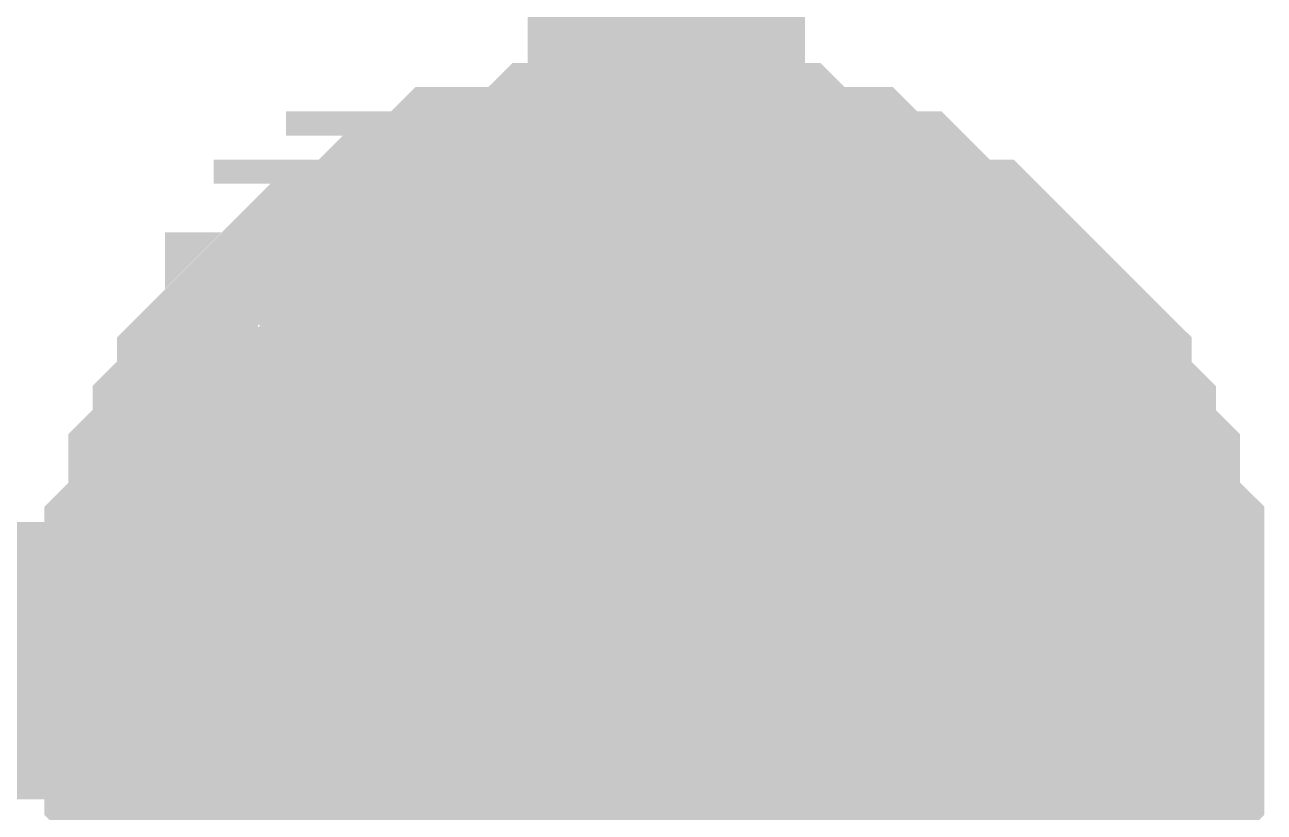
# Model space of a CAD drawing. Header units: inches. Extents: x 0 to 841, y 0 to 594.
# Drawn here: x 676.831 to 678.171, y 357.329 to 358.18 of the extents above; entities that cross this region are included whole.
import ezdxf

# ---------------------------------------------------------------- set-up
doc = ezdxf.new("R2010")
doc.units = ezdxf.units.IN
doc.layers.add('Sheet', color=255, linetype='Continuous')

msp = doc.modelspace()

# ---------------------------------------------------------------- linework, layer by layer
at = {"layer": 'Sheet'}
for points in [[(670.0249, 372.4912, 0.2997, 0.2997, 0), (677.5245, 372.4912, 0.2997, 0.2997, 0), (677.5245, 367.4741, 0.2997, 0.2997, 0), (677.5245, 362.4832, 0.2997, 0.2997, 0), (677.5245, 357.4923, 0.2997, 0.2997, 0), (677.5245, 352.4752, 0.2997, 0.2997, 0), (677.5245, 347.4843, 0.2997, 0.2997, 0), (670.0249, 347.4843, 0.2997, 0.2997, 0)], [(677.0019, 357.4923, 0.2997, 0.2997, 0), (677.0019, 357.5184, 0.2997, 0.2997, 0), (677.0019, 357.5445, 0.2997, 0.2997, 0), (677.0019, 357.5706, 0.2997, 0.2997, 0), (677.0019, 357.5968, 0.2997, 0.2997, 0), (677.028, 357.6229, 0.2997, 0.2997, 0), (677.028, 357.649, 0.2997, 0.2997, 0), (677.028, 357.6752, 0.2997, 0.2997, 0), (677.0541, 357.7013, 0.2997, 0.2997, 0), (677.0541, 357.7013, 0.2997, 0.2997, 0), (677.0541, 357.7274, 0.2997, 0.2997, 0), (677.0803, 357.7536, 0.2997, 0.2997, 0), (677.0803, 357.7797, 0.2997, 0.2997, 0), (677.1064, 357.8058, 0.2997, 0.2997, 0), (677.1325, 357.8058, 0.2997, 0.2997, 0), (677.1325, 357.832, 0.2997, 0.2997, 0), (677.1586, 357.8581, 0.2997, 0.2997, 0), (677.1848, 357.8581, 0.2997, 0.2997, 0), (677.1848, 357.8842, 0.2997, 0.2997, 0), (677.2109, 357.8842, 0.2997, 0.2997, 0), (677.237, 357.9103, 0.2997, 0.2997, 0), (677.2632, 357.9103, 0.2997, 0.2997, 0), (677.2632, 357.9365, 0.2997, 0.2997, 0), (677.2893, 357.9365, 0.2997, 0.2997, 0), (677.3154, 357.9626, 0.2997, 0.2997, 0), (677.3416, 357.9626, 0.2997, 0.2997, 0), (677.3677, 357.9626, 0.2997, 0.2997, 0), (677.3938, 357.9626, 0.2997, 0.2997, 0), (677.42, 357.9887, 0.2997, 0.2997, 0), (677.4461, 357.9887, 0.2997, 0.2997, 0), (677.4722, 357.9887, 0.2997, 0.2997, 0), (677.4984, 357.9887, 0.2997, 0.2997, 0), (677.5245, 357.9887, 0.2997, 0.2997, 0)], [(677.0019, 357.4923, 0.2997, 0.2997, 0), (677.0019, 357.5184, 0.2997, 0.2997, 0), (677.0019, 357.5445, 0.2997, 0.2997, 0), (677.0019, 357.5706, 0.2997, 0.2997, 0), (677.0019, 357.5968, 0.2997, 0.2997, 0), (677.028, 357.6229, 0.2997, 0.2997, 0), (677.028, 357.649, 0.2997, 0.2997, 0), (677.028, 357.6752, 0.2997, 0.2997, 0), (677.0541, 357.7013, 0.2997, 0.2997, 0), (677.0541, 357.7013, 0.2997, 0.2997, 0), (677.0541, 357.7274, 0.2997, 0.2997, 0), (677.0803, 357.7536, 0.2997, 0.2997, 0), (677.0803, 357.7797, 0.2997, 0.2997, 0), (677.1064, 357.8058, 0.2997, 0.2997, 0), (677.1325, 357.8058, 0.2997, 0.2997, 0), (677.1325, 357.832, 0.2997, 0.2997, 0), (677.1586, 357.8581, 0.2997, 0.2997, 0), (677.1848, 357.8581, 0.2997, 0.2997, 0), (677.1848, 357.8842, 0.2997, 0.2997, 0), (677.2109, 357.8842, 0.2997, 0.2997, 0), (677.237, 357.9103, 0.2997, 0.2997, 0), (677.2632, 357.9103, 0.2997, 0.2997, 0), (677.2632, 357.9365, 0.2997, 0.2997, 0), (677.2893, 357.9365, 0.2997, 0.2997, 0), (677.3154, 357.9626, 0.2997, 0.2997, 0), (677.3416, 357.9626, 0.2997, 0.2997, 0), (677.3677, 357.9626, 0.2997, 0.2997, 0), (677.3938, 357.9626, 0.2997, 0.2997, 0), (677.42, 357.9887, 0.2997, 0.2997, 0), (677.4461, 357.9887, 0.2997, 0.2997, 0), (677.4722, 357.9887, 0.2997, 0.2997, 0), (677.4984, 357.9887, 0.2997, 0.2997, 0), (677.5245, 357.9887, 0.2997, 0.2997, 0)], [(677.0019, 357.4923, 0.2997, 0.2997, 0), (677.0019, 357.5184, 0.2997, 0.2997, 0), (677.0019, 357.5445, 0.2997, 0.2997, 0), (677.0019, 357.5706, 0.2997, 0.2997, 0), (677.0019, 357.5968, 0.2997, 0.2997, 0), (677.028, 357.6229, 0.2997, 0.2997, 0), (677.028, 357.649, 0.2997, 0.2997, 0), (677.028, 357.6752, 0.2997, 0.2997, 0), (677.0541, 357.7013, 0.2997, 0.2997, 0), (677.0541, 357.7013, 0.2997, 0.2997, 0), (677.0541, 357.7274, 0.2997, 0.2997, 0), (677.0803, 357.7536, 0.2997, 0.2997, 0), (677.0803, 357.7797, 0.2997, 0.2997, 0), (677.1064, 357.8058, 0.2997, 0.2997, 0), (677.1325, 357.8058, 0.2997, 0.2997, 0), (677.1325, 357.832, 0.2997, 0.2997, 0), (677.1586, 357.8581, 0.2997, 0.2997, 0), (677.1848, 357.8581, 0.2997, 0.2997, 0), (677.1848, 357.8842, 0.2997, 0.2997, 0), (677.2109, 357.8842, 0.2997, 0.2997, 0), (677.237, 357.9103, 0.2997, 0.2997, 0), (677.2632, 357.9103, 0.2997, 0.2997, 0), (677.2632, 357.9365, 0.2997, 0.2997, 0), (677.2893, 357.9365, 0.2997, 0.2997, 0), (677.3154, 357.9626, 0.2997, 0.2997, 0), (677.3416, 357.9626, 0.2997, 0.2997, 0), (677.3677, 357.9626, 0.2997, 0.2997, 0), (677.3938, 357.9626, 0.2997, 0.2997, 0), (677.42, 357.9887, 0.2997, 0.2997, 0), (677.4461, 357.9887, 0.2997, 0.2997, 0), (677.4722, 357.9887, 0.2997, 0.2997, 0), (677.4984, 357.9887, 0.2997, 0.2997, 0), (677.5245, 357.9887, 0.2997, 0.2997, 0)], [(677.0019, 357.4923, 0.2997, 0.2997, 0), (677.0019, 357.5184, 0.2997, 0.2997, 0), (677.0019, 357.5445, 0.2997, 0.2997, 0), (677.0019, 357.5706, 0.2997, 0.2997, 0), (677.0019, 357.5968, 0.2997, 0.2997, 0), (677.028, 357.6229, 0.2997, 0.2997, 0), (677.028, 357.649, 0.2997, 0.2997, 0), (677.028, 357.6752, 0.2997, 0.2997, 0), (677.0541, 357.7013, 0.2997, 0.2997, 0), (677.0541, 357.7013, 0.2997, 0.2997, 0), (677.0541, 357.7274, 0.2997, 0.2997, 0), (677.0803, 357.7536, 0.2997, 0.2997, 0), (677.0803, 357.7797, 0.2997, 0.2997, 0), (677.1064, 357.8058, 0.2997, 0.2997, 0), (677.1325, 357.8058, 0.2997, 0.2997, 0), (677.1325, 357.832, 0.2997, 0.2997, 0), (677.1586, 357.8581, 0.2997, 0.2997, 0), (677.1848, 357.8581, 0.2997, 0.2997, 0), (677.1848, 357.8842, 0.2997, 0.2997, 0), (677.2109, 357.8842, 0.2997, 0.2997, 0), (677.237, 357.9103, 0.2997, 0.2997, 0), (677.2632, 357.9103, 0.2997, 0.2997, 0), (677.2632, 357.9365, 0.2997, 0.2997, 0), (677.2893, 357.9365, 0.2997, 0.2997, 0), (677.3154, 357.9626, 0.2997, 0.2997, 0), (677.3416, 357.9626, 0.2997, 0.2997, 0), (677.3677, 357.9626, 0.2997, 0.2997, 0), (677.3938, 357.9626, 0.2997, 0.2997, 0), (677.42, 357.9887, 0.2997, 0.2997, 0), (677.4461, 357.9887, 0.2997, 0.2997, 0), (677.4722, 357.9887, 0.2997, 0.2997, 0), (677.4984, 357.9887, 0.2997, 0.2997, 0), (677.5245, 357.9887, 0.2997, 0.2997, 0)], [(677.5245, 357.9887, 0.2997, 0.2997, 0), (677.5245, 357.9887, 0.2997, 0.2997, 0)], [(677.5245, 357.9887, 0.2997, 0.2997, 0), (677.5506, 357.9887, 0.2997, 0.2997, 0), (677.5767, 357.9887, 0.2997, 0.2997, 0), (677.6029, 357.9887, 0.2997, 0.2997, 0), (677.629, 357.9887, 0.2997, 0.2997, 0), (677.6551, 357.9626, 0.2997, 0.2997, 0), (677.6551, 357.9626, 0.2997, 0.2997, 0), (677.6813, 357.9626, 0.2997, 0.2997, 0), (677.7074, 357.9626, 0.2997, 0.2997, 0), (677.7335, 357.9365, 0.2997, 0.2997, 0), (677.7597, 357.9365, 0.2997, 0.2997, 0), (677.7858, 357.9103, 0.2997, 0.2997, 0), (677.7858, 357.9103, 0.2997, 0.2997, 0), (677.8119, 357.8842, 0.2997, 0.2997, 0), (677.8381, 357.8842, 0.2997, 0.2997, 0), (677.8642, 357.8581, 0.2997, 0.2997, 0), (677.8642, 357.8581, 0.2997, 0.2997, 0), (677.8903, 357.832, 0.2997, 0.2997, 0), (677.9164, 357.8058, 0.2997, 0.2997, 0), (677.9164, 357.8058, 0.2997, 0.2997, 0), (677.9426, 357.7797, 0.2997, 0.2997, 0), (677.9426, 357.7536, 0.2997, 0.2997, 0), (677.9687, 357.7274, 0.2997, 0.2997, 0), (677.9687, 357.7013, 0.2997, 0.2997, 0), (677.9687, 357.7013, 0.2997, 0.2997, 0), (677.9948, 357.6752, 0.2997, 0.2997, 0), (677.9948, 357.649, 0.2997, 0.2997, 0), (677.9948, 357.6229, 0.2997, 0.2997, 0), (678.021, 357.5968, 0.2997, 0.2997, 0), (678.021, 357.5706, 0.2997, 0.2997, 0), (678.021, 357.5445, 0.2997, 0.2997, 0), (678.021, 357.5184, 0.2997, 0.2997, 0), (678.021, 357.4923, 0.2997, 0.2997, 0)], [(677.5245, 357.9887, 0.2997, 0.2997, 0), (677.5245, 357.9887, 0.2997, 0.2997, 0)], [(677.5245, 357.9887, 0.2997, 0.2997, 0), (677.5506, 357.9887, 0.2997, 0.2997, 0), (677.5767, 357.9887, 0.2997, 0.2997, 0), (677.6029, 357.9887, 0.2997, 0.2997, 0), (677.629, 357.9887, 0.2997, 0.2997, 0), (677.6551, 357.9626, 0.2997, 0.2997, 0), (677.6551, 357.9626, 0.2997, 0.2997, 0), (677.6813, 357.9626, 0.2997, 0.2997, 0), (677.7074, 357.9626, 0.2997, 0.2997, 0), (677.7335, 357.9365, 0.2997, 0.2997, 0), (677.7597, 357.9365, 0.2997, 0.2997, 0), (677.7858, 357.9103, 0.2997, 0.2997, 0), (677.7858, 357.9103, 0.2997, 0.2997, 0), (677.8119, 357.8842, 0.2997, 0.2997, 0), (677.8381, 357.8842, 0.2997, 0.2997, 0), (677.8642, 357.8581, 0.2997, 0.2997, 0), (677.8642, 357.8581, 0.2997, 0.2997, 0), (677.8903, 357.832, 0.2997, 0.2997, 0), (677.9164, 357.8058, 0.2997, 0.2997, 0), (677.9164, 357.8058, 0.2997, 0.2997, 0), (677.9426, 357.7797, 0.2997, 0.2997, 0), (677.9426, 357.7536, 0.2997, 0.2997, 0), (677.9687, 357.7274, 0.2997, 0.2997, 0), (677.9687, 357.7013, 0.2997, 0.2997, 0), (677.9687, 357.7013, 0.2997, 0.2997, 0), (677.9948, 357.6752, 0.2997, 0.2997, 0), (677.9948, 357.649, 0.2997, 0.2997, 0), (677.9948, 357.6229, 0.2997, 0.2997, 0), (678.021, 357.5968, 0.2997, 0.2997, 0), (678.021, 357.5706, 0.2997, 0.2997, 0), (678.021, 357.5445, 0.2997, 0.2997, 0), (678.021, 357.5184, 0.2997, 0.2997, 0), (678.021, 357.4923, 0.2997, 0.2997, 0)], [(677.5245, 357.9887, 0.2997, 0.2997, 0), (677.5245, 357.9887, 0.2997, 0.2997, 0)], [(677.5245, 357.9887, 0.2997, 0.2997, 0), (677.5506, 357.9887, 0.2997, 0.2997, 0), (677.5767, 357.9887, 0.2997, 0.2997, 0), (677.6029, 357.9887, 0.2997, 0.2997, 0), (677.629, 357.9887, 0.2997, 0.2997, 0), (677.6551, 357.9626, 0.2997, 0.2997, 0), (677.6551, 357.9626, 0.2997, 0.2997, 0), (677.6813, 357.9626, 0.2997, 0.2997, 0), (677.7074, 357.9626, 0.2997, 0.2997, 0), (677.7335, 357.9365, 0.2997, 0.2997, 0), (677.7597, 357.9365, 0.2997, 0.2997, 0), (677.7858, 357.9103, 0.2997, 0.2997, 0), (677.7858, 357.9103, 0.2997, 0.2997, 0), (677.8119, 357.8842, 0.2997, 0.2997, 0), (677.8381, 357.8842, 0.2997, 0.2997, 0), (677.8642, 357.8581, 0.2997, 0.2997, 0), (677.8642, 357.8581, 0.2997, 0.2997, 0), (677.8903, 357.832, 0.2997, 0.2997, 0), (677.9164, 357.8058, 0.2997, 0.2997, 0), (677.9164, 357.8058, 0.2997, 0.2997, 0), (677.9426, 357.7797, 0.2997, 0.2997, 0), (677.9426, 357.7536, 0.2997, 0.2997, 0), (677.9687, 357.7274, 0.2997, 0.2997, 0), (677.9687, 357.7013, 0.2997, 0.2997, 0), (677.9687, 357.7013, 0.2997, 0.2997, 0), (677.9948, 357.6752, 0.2997, 0.2997, 0), (677.9948, 357.649, 0.2997, 0.2997, 0), (677.9948, 357.6229, 0.2997, 0.2997, 0), (678.021, 357.5968, 0.2997, 0.2997, 0), (678.021, 357.5706, 0.2997, 0.2997, 0), (678.021, 357.5445, 0.2997, 0.2997, 0), (678.021, 357.5184, 0.2997, 0.2997, 0), (678.021, 357.4923, 0.2997, 0.2997, 0)], [(677.5245, 357.9887, 0.2997, 0.2997, 0), (677.5245, 357.9887, 0.2997, 0.2997, 0)], [(677.5245, 357.9887, 0.2997, 0.2997, 0), (677.5506, 357.9887, 0.2997, 0.2997, 0), (677.5767, 357.9887, 0.2997, 0.2997, 0), (677.6029, 357.9887, 0.2997, 0.2997, 0), (677.629, 357.9887, 0.2997, 0.2997, 0), (677.6551, 357.9626, 0.2997, 0.2997, 0), (677.6551, 357.9626, 0.2997, 0.2997, 0), (677.6813, 357.9626, 0.2997, 0.2997, 0), (677.7074, 357.9626, 0.2997, 0.2997, 0), (677.7335, 357.9365, 0.2997, 0.2997, 0), (677.7597, 357.9365, 0.2997, 0.2997, 0), (677.7858, 357.9103, 0.2997, 0.2997, 0), (677.7858, 357.9103, 0.2997, 0.2997, 0), (677.8119, 357.8842, 0.2997, 0.2997, 0), (677.8381, 357.8842, 0.2997, 0.2997, 0), (677.8642, 357.8581, 0.2997, 0.2997, 0), (677.8642, 357.8581, 0.2997, 0.2997, 0), (677.8903, 357.832, 0.2997, 0.2997, 0), (677.9164, 357.8058, 0.2997, 0.2997, 0), (677.9164, 357.8058, 0.2997, 0.2997, 0), (677.9426, 357.7797, 0.2997, 0.2997, 0), (677.9426, 357.7536, 0.2997, 0.2997, 0), (677.9687, 357.7274, 0.2997, 0.2997, 0), (677.9687, 357.7013, 0.2997, 0.2997, 0), (677.9687, 357.7013, 0.2997, 0.2997, 0), (677.9948, 357.6752, 0.2997, 0.2997, 0), (677.9948, 357.649, 0.2997, 0.2997, 0), (677.9948, 357.6229, 0.2997, 0.2997, 0), (678.021, 357.5968, 0.2997, 0.2997, 0), (678.021, 357.5706, 0.2997, 0.2997, 0), (678.021, 357.5445, 0.2997, 0.2997, 0), (678.021, 357.5184, 0.2997, 0.2997, 0), (678.021, 357.4923, 0.2997, 0.2997, 0)], [(677.0019, 357.4923, 0.0991, 0.0991, 0), (677.0019, 357.5184, 0.0991, 0.0991, 0), (677.0019, 357.5445, 0.0991, 0.0991, 0), (677.0019, 357.5706, 0.0991, 0.0991, 0), (677.0019, 357.5968, 0.0991, 0.0991, 0), (677.028, 357.6229, 0.0991, 0.0991, 0), (677.028, 357.649, 0.0991, 0.0991, 0), (677.028, 357.6752, 0.0991, 0.0991, 0), (677.0541, 357.7013, 0.0991, 0.0991, 0), (677.0541, 357.7013, 0.0991, 0.0991, 0), (677.0541, 357.7274, 0.0991, 0.0991, 0), (677.0803, 357.7536, 0.0991, 0.0991, 0), (677.0803, 357.7797, 0.0991, 0.0991, 0), (677.1064, 357.8058, 0.0991, 0.0991, 0), (677.1325, 357.8058, 0.0991, 0.0991, 0), (677.1325, 357.832, 0.0991, 0.0991, 0), (677.1586, 357.8581, 0.0991, 0.0991, 0), (677.1848, 357.8581, 0.0991, 0.0991, 0), (677.1848, 357.8842, 0.0991, 0.0991, 0), (677.2109, 357.8842, 0.0991, 0.0991, 0), (677.237, 357.9103, 0.0991, 0.0991, 0), (677.2632, 357.9103, 0.0991, 0.0991, 0), (677.2632, 357.9365, 0.0991, 0.0991, 0), (677.2893, 357.9365, 0.0991, 0.0991, 0), (677.3154, 357.9626, 0.0991, 0.0991, 0), (677.3416, 357.9626, 0.0991, 0.0991, 0), (677.3677, 357.9626, 0.0991, 0.0991, 0), (677.3938, 357.9626, 0.0991, 0.0991, 0), (677.42, 357.9887, 0.0991, 0.0991, 0), (677.4461, 357.9887, 0.0991, 0.0991, 0), (677.4722, 357.9887, 0.0991, 0.0991, 0), (677.4984, 357.9887, 0.0991, 0.0991, 0), (677.5245, 357.9887, 0.0991, 0.0991, 0)], [(677.0019, 357.4923, 0.0991, 0.0991, 0), (677.0019, 357.5184, 0.0991, 0.0991, 0), (677.0019, 357.5445, 0.0991, 0.0991, 0), (677.0019, 357.5706, 0.0991, 0.0991, 0), (677.0019, 357.5968, 0.0991, 0.0991, 0), (677.028, 357.6229, 0.0991, 0.0991, 0), (677.028, 357.649, 0.0991, 0.0991, 0), (677.028, 357.6752, 0.0991, 0.0991, 0), (677.0541, 357.7013, 0.0991, 0.0991, 0), (677.0541, 357.7013, 0.0991, 0.0991, 0), (677.0541, 357.7274, 0.0991, 0.0991, 0), (677.0803, 357.7536, 0.0991, 0.0991, 0), (677.0803, 357.7797, 0.0991, 0.0991, 0), (677.1064, 357.8058, 0.0991, 0.0991, 0), (677.1325, 357.8058, 0.0991, 0.0991, 0), (677.1325, 357.832, 0.0991, 0.0991, 0), (677.1586, 357.8581, 0.0991, 0.0991, 0), (677.1848, 357.8581, 0.0991, 0.0991, 0), (677.1848, 357.8842, 0.0991, 0.0991, 0), (677.2109, 357.8842, 0.0991, 0.0991, 0), (677.237, 357.9103, 0.0991, 0.0991, 0), (677.2632, 357.9103, 0.0991, 0.0991, 0), (677.2632, 357.9365, 0.0991, 0.0991, 0), (677.2893, 357.9365, 0.0991, 0.0991, 0), (677.3154, 357.9626, 0.0991, 0.0991, 0), (677.3416, 357.9626, 0.0991, 0.0991, 0), (677.3677, 357.9626, 0.0991, 0.0991, 0), (677.3938, 357.9626, 0.0991, 0.0991, 0), (677.42, 357.9887, 0.0991, 0.0991, 0), (677.4461, 357.9887, 0.0991, 0.0991, 0), (677.4722, 357.9887, 0.0991, 0.0991, 0), (677.4984, 357.9887, 0.0991, 0.0991, 0), (677.5245, 357.9887, 0.0991, 0.0991, 0)], [(677.0019, 357.4923, 0.0991, 0.0991, 0), (677.0019, 357.5184, 0.0991, 0.0991, 0), (677.0019, 357.5445, 0.0991, 0.0991, 0), (677.0019, 357.5706, 0.0991, 0.0991, 0), (677.0019, 357.5968, 0.0991, 0.0991, 0), (677.028, 357.6229, 0.0991, 0.0991, 0), (677.028, 357.649, 0.0991, 0.0991, 0), (677.028, 357.6752, 0.0991, 0.0991, 0), (677.0541, 357.7013, 0.0991, 0.0991, 0), (677.0541, 357.7013, 0.0991, 0.0991, 0), (677.0541, 357.7274, 0.0991, 0.0991, 0), (677.0803, 357.7536, 0.0991, 0.0991, 0), (677.0803, 357.7797, 0.0991, 0.0991, 0), (677.1064, 357.8058, 0.0991, 0.0991, 0), (677.1325, 357.8058, 0.0991, 0.0991, 0), (677.1325, 357.832, 0.0991, 0.0991, 0), (677.1586, 357.8581, 0.0991, 0.0991, 0), (677.1848, 357.8581, 0.0991, 0.0991, 0), (677.1848, 357.8842, 0.0991, 0.0991, 0), (677.2109, 357.8842, 0.0991, 0.0991, 0), (677.237, 357.9103, 0.0991, 0.0991, 0), (677.2632, 357.9103, 0.0991, 0.0991, 0), (677.2632, 357.9365, 0.0991, 0.0991, 0), (677.2893, 357.9365, 0.0991, 0.0991, 0), (677.3154, 357.9626, 0.0991, 0.0991, 0), (677.3416, 357.9626, 0.0991, 0.0991, 0), (677.3677, 357.9626, 0.0991, 0.0991, 0), (677.3938, 357.9626, 0.0991, 0.0991, 0), (677.42, 357.9887, 0.0991, 0.0991, 0), (677.4461, 357.9887, 0.0991, 0.0991, 0), (677.4722, 357.9887, 0.0991, 0.0991, 0), (677.4984, 357.9887, 0.0991, 0.0991, 0), (677.5245, 357.9887, 0.0991, 0.0991, 0)], [(677.0019, 357.4923, 0.0991, 0.0991, 0), (677.0019, 357.5184, 0.0991, 0.0991, 0), (677.0019, 357.5445, 0.0991, 0.0991, 0), (677.0019, 357.5706, 0.0991, 0.0991, 0), (677.0019, 357.5968, 0.0991, 0.0991, 0), (677.028, 357.6229, 0.0991, 0.0991, 0), (677.028, 357.649, 0.0991, 0.0991, 0), (677.028, 357.6752, 0.0991, 0.0991, 0), (677.0541, 357.7013, 0.0991, 0.0991, 0), (677.0541, 357.7013, 0.0991, 0.0991, 0), (677.0541, 357.7274, 0.0991, 0.0991, 0), (677.0803, 357.7536, 0.0991, 0.0991, 0), (677.0803, 357.7797, 0.0991, 0.0991, 0), (677.1064, 357.8058, 0.0991, 0.0991, 0), (677.1325, 357.8058, 0.0991, 0.0991, 0), (677.1325, 357.832, 0.0991, 0.0991, 0), (677.1586, 357.8581, 0.0991, 0.0991, 0), (677.1848, 357.8581, 0.0991, 0.0991, 0), (677.1848, 357.8842, 0.0991, 0.0991, 0), (677.2109, 357.8842, 0.0991, 0.0991, 0), (677.237, 357.9103, 0.0991, 0.0991, 0), (677.2632, 357.9103, 0.0991, 0.0991, 0), (677.2632, 357.9365, 0.0991, 0.0991, 0), (677.2893, 357.9365, 0.0991, 0.0991, 0), (677.3154, 357.9626, 0.0991, 0.0991, 0), (677.3416, 357.9626, 0.0991, 0.0991, 0), (677.3677, 357.9626, 0.0991, 0.0991, 0), (677.3938, 357.9626, 0.0991, 0.0991, 0), (677.42, 357.9887, 0.0991, 0.0991, 0), (677.4461, 357.9887, 0.0991, 0.0991, 0), (677.4722, 357.9887, 0.0991, 0.0991, 0), (677.4984, 357.9887, 0.0991, 0.0991, 0), (677.5245, 357.9887, 0.0991, 0.0991, 0)], [(677.5245, 357.9887, 0.0991, 0.0991, 0), (677.5245, 357.9887, 0.0991, 0.0991, 0)], [(677.5245, 357.9887, 0.0991, 0.0991, 0), (677.5506, 357.9887, 0.0991, 0.0991, 0), (677.5767, 357.9887, 0.0991, 0.0991, 0), (677.6029, 357.9887, 0.0991, 0.0991, 0), (677.629, 357.9887, 0.0991, 0.0991, 0), (677.6551, 357.9626, 0.0991, 0.0991, 0), (677.6551, 357.9626, 0.0991, 0.0991, 0), (677.6813, 357.9626, 0.0991, 0.0991, 0), (677.7074, 357.9626, 0.0991, 0.0991, 0), (677.7335, 357.9365, 0.0991, 0.0991, 0), (677.7597, 357.9365, 0.0991, 0.0991, 0), (677.7858, 357.9103, 0.0991, 0.0991, 0), (677.7858, 357.9103, 0.0991, 0.0991, 0), (677.8119, 357.8842, 0.0991, 0.0991, 0), (677.8381, 357.8842, 0.0991, 0.0991, 0), (677.8642, 357.8581, 0.0991, 0.0991, 0), (677.8642, 357.8581, 0.0991, 0.0991, 0), (677.8903, 357.832, 0.0991, 0.0991, 0), (677.9164, 357.8058, 0.0991, 0.0991, 0), (677.9164, 357.8058, 0.0991, 0.0991, 0), (677.9426, 357.7797, 0.0991, 0.0991, 0), (677.9426, 357.7536, 0.0991, 0.0991, 0), (677.9687, 357.7274, 0.0991, 0.0991, 0), (677.9687, 357.7013, 0.0991, 0.0991, 0), (677.9687, 357.7013, 0.0991, 0.0991, 0), (677.9948, 357.6752, 0.0991, 0.0991, 0), (677.9948, 357.649, 0.0991, 0.0991, 0), (677.9948, 357.6229, 0.0991, 0.0991, 0), (678.021, 357.5968, 0.0991, 0.0991, 0), (678.021, 357.5706, 0.0991, 0.0991, 0), (678.021, 357.5445, 0.0991, 0.0991, 0), (678.021, 357.5184, 0.0991, 0.0991, 0), (678.021, 357.4923, 0.0991, 0.0991, 0)], [(677.5245, 357.9887, 0.0991, 0.0991, 0), (677.5245, 357.9887, 0.0991, 0.0991, 0)], [(677.5245, 357.9887, 0.0991, 0.0991, 0), (677.5506, 357.9887, 0.0991, 0.0991, 0), (677.5767, 357.9887, 0.0991, 0.0991, 0), (677.6029, 357.9887, 0.0991, 0.0991, 0), (677.629, 357.9887, 0.0991, 0.0991, 0), (677.6551, 357.9626, 0.0991, 0.0991, 0), (677.6551, 357.9626, 0.0991, 0.0991, 0), (677.6813, 357.9626, 0.0991, 0.0991, 0), (677.7074, 357.9626, 0.0991, 0.0991, 0), (677.7335, 357.9365, 0.0991, 0.0991, 0), (677.7597, 357.9365, 0.0991, 0.0991, 0), (677.7858, 357.9103, 0.0991, 0.0991, 0), (677.7858, 357.9103, 0.0991, 0.0991, 0), (677.8119, 357.8842, 0.0991, 0.0991, 0), (677.8381, 357.8842, 0.0991, 0.0991, 0), (677.8642, 357.8581, 0.0991, 0.0991, 0), (677.8642, 357.8581, 0.0991, 0.0991, 0), (677.8903, 357.832, 0.0991, 0.0991, 0), (677.9164, 357.8058, 0.0991, 0.0991, 0), (677.9164, 357.8058, 0.0991, 0.0991, 0), (677.9426, 357.7797, 0.0991, 0.0991, 0), (677.9426, 357.7536, 0.0991, 0.0991, 0), (677.9687, 357.7274, 0.0991, 0.0991, 0), (677.9687, 357.7013, 0.0991, 0.0991, 0), (677.9687, 357.7013, 0.0991, 0.0991, 0), (677.9948, 357.6752, 0.0991, 0.0991, 0), (677.9948, 357.649, 0.0991, 0.0991, 0), (677.9948, 357.6229, 0.0991, 0.0991, 0), (678.021, 357.5968, 0.0991, 0.0991, 0), (678.021, 357.5706, 0.0991, 0.0991, 0), (678.021, 357.5445, 0.0991, 0.0991, 0), (678.021, 357.5184, 0.0991, 0.0991, 0), (678.021, 357.4923, 0.0991, 0.0991, 0)], [(677.5245, 357.9887, 0.0991, 0.0991, 0), (677.5245, 357.9887, 0.0991, 0.0991, 0)], [(677.5245, 357.9887, 0.0991, 0.0991, 0), (677.5506, 357.9887, 0.0991, 0.0991, 0), (677.5767, 357.9887, 0.0991, 0.0991, 0), (677.6029, 357.9887, 0.0991, 0.0991, 0), (677.629, 357.9887, 0.0991, 0.0991, 0), (677.6551, 357.9626, 0.0991, 0.0991, 0), (677.6551, 357.9626, 0.0991, 0.0991, 0), (677.6813, 357.9626, 0.0991, 0.0991, 0), (677.7074, 357.9626, 0.0991, 0.0991, 0), (677.7335, 357.9365, 0.0991, 0.0991, 0), (677.7597, 357.9365, 0.0991, 0.0991, 0), (677.7858, 357.9103, 0.0991, 0.0991, 0), (677.7858, 357.9103, 0.0991, 0.0991, 0), (677.8119, 357.8842, 0.0991, 0.0991, 0), (677.8381, 357.8842, 0.0991, 0.0991, 0), (677.8642, 357.8581, 0.0991, 0.0991, 0), (677.8642, 357.8581, 0.0991, 0.0991, 0), (677.8903, 357.832, 0.0991, 0.0991, 0), (677.9164, 357.8058, 0.0991, 0.0991, 0), (677.9164, 357.8058, 0.0991, 0.0991, 0), (677.9426, 357.7797, 0.0991, 0.0991, 0), (677.9426, 357.7536, 0.0991, 0.0991, 0), (677.9687, 357.7274, 0.0991, 0.0991, 0), (677.9687, 357.7013, 0.0991, 0.0991, 0), (677.9687, 357.7013, 0.0991, 0.0991, 0), (677.9948, 357.6752, 0.0991, 0.0991, 0), (677.9948, 357.649, 0.0991, 0.0991, 0), (677.9948, 357.6229, 0.0991, 0.0991, 0), (678.021, 357.5968, 0.0991, 0.0991, 0), (678.021, 357.5706, 0.0991, 0.0991, 0), (678.021, 357.5445, 0.0991, 0.0991, 0), (678.021, 357.5184, 0.0991, 0.0991, 0), (678.021, 357.4923, 0.0991, 0.0991, 0)], [(677.5245, 357.9887, 0.0991, 0.0991, 0), (677.5245, 357.9887, 0.0991, 0.0991, 0)], [(677.5245, 357.9887, 0.0991, 0.0991, 0), (677.5506, 357.9887, 0.0991, 0.0991, 0), (677.5767, 357.9887, 0.0991, 0.0991, 0), (677.6029, 357.9887, 0.0991, 0.0991, 0), (677.629, 357.9887, 0.0991, 0.0991, 0), (677.6551, 357.9626, 0.0991, 0.0991, 0), (677.6551, 357.9626, 0.0991, 0.0991, 0), (677.6813, 357.9626, 0.0991, 0.0991, 0), (677.7074, 357.9626, 0.0991, 0.0991, 0), (677.7335, 357.9365, 0.0991, 0.0991, 0), (677.7597, 357.9365, 0.0991, 0.0991, 0), (677.7858, 357.9103, 0.0991, 0.0991, 0), (677.7858, 357.9103, 0.0991, 0.0991, 0), (677.8119, 357.8842, 0.0991, 0.0991, 0), (677.8381, 357.8842, 0.0991, 0.0991, 0), (677.8642, 357.8581, 0.0991, 0.0991, 0), (677.8642, 357.8581, 0.0991, 0.0991, 0), (677.8903, 357.832, 0.0991, 0.0991, 0), (677.9164, 357.8058, 0.0991, 0.0991, 0), (677.9164, 357.8058, 0.0991, 0.0991, 0), (677.9426, 357.7797, 0.0991, 0.0991, 0), (677.9426, 357.7536, 0.0991, 0.0991, 0), (677.9687, 357.7274, 0.0991, 0.0991, 0), (677.9687, 357.7013, 0.0991, 0.0991, 0), (677.9687, 357.7013, 0.0991, 0.0991, 0), (677.9948, 357.6752, 0.0991, 0.0991, 0), (677.9948, 357.649, 0.0991, 0.0991, 0), (677.9948, 357.6229, 0.0991, 0.0991, 0), (678.021, 357.5968, 0.0991, 0.0991, 0), (678.021, 357.5706, 0.0991, 0.0991, 0), (678.021, 357.5445, 0.0991, 0.0991, 0), (678.021, 357.5184, 0.0991, 0.0991, 0), (678.021, 357.4923, 0.0991, 0.0991, 0)], [(670.0249, 357.4923, 0.2997, 0.2997, 0), (677.5245, 357.4923, 0.2997, 0.2997, 0)], [(677.1064, 357.1787, 0.2997, 0.2997, 0), (677.0803, 357.2048, 0.2997, 0.2997, 0), (677.0803, 357.231, 0.2997, 0.2997, 0), (677.0541, 357.231, 0.2997, 0.2997, 0), (677.0541, 357.2571, 0.2997, 0.2997, 0), (677.0541, 357.2832, 0.2997, 0.2997, 0), (677.028, 357.3093, 0.2997, 0.2997, 0), (677.028, 357.3355, 0.2997, 0.2997, 0), (677.028, 357.3616, 0.2997, 0.2997, 0), (677.0019, 357.3877, 0.2997, 0.2997, 0), (677.0019, 357.4139, 0.2997, 0.2997, 0), (677.0019, 357.44, 0.2997, 0.2997, 0), (677.0019, 357.4661, 0.2997, 0.2997, 0), (677.0019, 357.4923, 0.2997, 0.2997, 0)], [(677.0019, 357.4923, 0.2997, 0.2997, 0), (677.0019, 357.4923, 0.2997, 0.2997, 0)], [(677.1064, 357.1787, 0.2997, 0.2997, 0), (677.0803, 357.2048, 0.2997, 0.2997, 0), (677.0803, 357.231, 0.2997, 0.2997, 0), (677.0541, 357.231, 0.2997, 0.2997, 0), (677.0541, 357.2571, 0.2997, 0.2997, 0), (677.0541, 357.2832, 0.2997, 0.2997, 0), (677.028, 357.3093, 0.2997, 0.2997, 0), (677.028, 357.3355, 0.2997, 0.2997, 0), (677.028, 357.3616, 0.2997, 0.2997, 0), (677.0019, 357.3877, 0.2997, 0.2997, 0), (677.0019, 357.4139, 0.2997, 0.2997, 0), (677.0019, 357.44, 0.2997, 0.2997, 0), (677.0019, 357.4661, 0.2997, 0.2997, 0), (677.0019, 357.4923, 0.2997, 0.2997, 0)], [(677.0019, 357.4923, 0.2997, 0.2997, 0), (677.0019, 357.4923, 0.2997, 0.2997, 0)], [(677.1064, 357.1787, 0.2997, 0.2997, 0), (677.0803, 357.2048, 0.2997, 0.2997, 0), (677.0803, 357.231, 0.2997, 0.2997, 0), (677.0541, 357.231, 0.2997, 0.2997, 0), (677.0541, 357.2571, 0.2997, 0.2997, 0), (677.0541, 357.2832, 0.2997, 0.2997, 0), (677.028, 357.3093, 0.2997, 0.2997, 0), (677.028, 357.3355, 0.2997, 0.2997, 0), (677.028, 357.3616, 0.2997, 0.2997, 0), (677.0019, 357.3877, 0.2997, 0.2997, 0), (677.0019, 357.4139, 0.2997, 0.2997, 0), (677.0019, 357.44, 0.2997, 0.2997, 0), (677.0019, 357.4661, 0.2997, 0.2997, 0), (677.0019, 357.4923, 0.2997, 0.2997, 0)], [(677.0019, 357.4923, 0.2997, 0.2997, 0), (677.0019, 357.4923, 0.2997, 0.2997, 0)], [(677.1064, 357.1787, 0.2997, 0.2997, 0), (677.0803, 357.2048, 0.2997, 0.2997, 0), (677.0803, 357.231, 0.2997, 0.2997, 0), (677.0541, 357.231, 0.2997, 0.2997, 0), (677.0541, 357.2571, 0.2997, 0.2997, 0), (677.0541, 357.2832, 0.2997, 0.2997, 0), (677.028, 357.3093, 0.2997, 0.2997, 0), (677.028, 357.3355, 0.2997, 0.2997, 0), (677.028, 357.3616, 0.2997, 0.2997, 0), (677.0019, 357.3877, 0.2997, 0.2997, 0), (677.0019, 357.4139, 0.2997, 0.2997, 0), (677.0019, 357.44, 0.2997, 0.2997, 0), (677.0019, 357.4661, 0.2997, 0.2997, 0), (677.0019, 357.4923, 0.2997, 0.2997, 0)], [(677.0019, 357.4923, 0.2997, 0.2997, 0), (677.0019, 357.4923, 0.2997, 0.2997, 0)], [(678.021, 357.4923, 0.2997, 0.2997, 0), (678.021, 357.4661, 0.2997, 0.2997, 0), (678.021, 357.44, 0.2997, 0.2997, 0), (678.021, 357.4139, 0.2997, 0.2997, 0), (678.021, 357.3877, 0.2997, 0.2997, 0), (677.9948, 357.3616, 0.2997, 0.2997, 0), (677.9948, 357.3355, 0.2997, 0.2997, 0), (677.9948, 357.3093, 0.2997, 0.2997, 0), (677.9687, 357.2832, 0.2997, 0.2997, 0), (677.9687, 357.2571, 0.2997, 0.2997, 0), (677.9687, 357.231, 0.2997, 0.2997, 0), (677.9426, 357.231, 0.2997, 0.2997, 0), (677.9426, 357.2048, 0.2997, 0.2997, 0), (677.9164, 357.1787, 0.2997, 0.2997, 0)], [(678.021, 357.4923, 0.2997, 0.2997, 0), (678.021, 357.4661, 0.2997, 0.2997, 0), (678.021, 357.44, 0.2997, 0.2997, 0), (678.021, 357.4139, 0.2997, 0.2997, 0), (678.021, 357.3877, 0.2997, 0.2997, 0), (677.9948, 357.3616, 0.2997, 0.2997, 0), (677.9948, 357.3355, 0.2997, 0.2997, 0), (677.9948, 357.3093, 0.2997, 0.2997, 0), (677.9687, 357.2832, 0.2997, 0.2997, 0), (677.9687, 357.2571, 0.2997, 0.2997, 0), (677.9687, 357.231, 0.2997, 0.2997, 0), (677.9426, 357.231, 0.2997, 0.2997, 0), (677.9426, 357.2048, 0.2997, 0.2997, 0), (677.9164, 357.1787, 0.2997, 0.2997, 0)], [(678.021, 357.4923, 0.2997, 0.2997, 0), (678.021, 357.4661, 0.2997, 0.2997, 0), (678.021, 357.44, 0.2997, 0.2997, 0), (678.021, 357.4139, 0.2997, 0.2997, 0), (678.021, 357.3877, 0.2997, 0.2997, 0), (677.9948, 357.3616, 0.2997, 0.2997, 0), (677.9948, 357.3355, 0.2997, 0.2997, 0), (677.9948, 357.3093, 0.2997, 0.2997, 0), (677.9687, 357.2832, 0.2997, 0.2997, 0), (677.9687, 357.2571, 0.2997, 0.2997, 0), (677.9687, 357.231, 0.2997, 0.2997, 0), (677.9426, 357.231, 0.2997, 0.2997, 0), (677.9426, 357.2048, 0.2997, 0.2997, 0), (677.9164, 357.1787, 0.2997, 0.2997, 0)], [(678.021, 357.4923, 0.2997, 0.2997, 0), (678.021, 357.4661, 0.2997, 0.2997, 0), (678.021, 357.44, 0.2997, 0.2997, 0), (678.021, 357.4139, 0.2997, 0.2997, 0), (678.021, 357.3877, 0.2997, 0.2997, 0), (677.9948, 357.3616, 0.2997, 0.2997, 0), (677.9948, 357.3355, 0.2997, 0.2997, 0), (677.9948, 357.3093, 0.2997, 0.2997, 0), (677.9687, 357.2832, 0.2997, 0.2997, 0), (677.9687, 357.2571, 0.2997, 0.2997, 0), (677.9687, 357.231, 0.2997, 0.2997, 0), (677.9426, 357.231, 0.2997, 0.2997, 0), (677.9426, 357.2048, 0.2997, 0.2997, 0), (677.9164, 357.1787, 0.2997, 0.2997, 0)], [(678.021, 357.4923, 0.2997, 0.2997, 0), (678.021, 357.4923, 0.2997, 0.2997, 0), (678.021, 357.4923, 0.2997, 0.2997, 0), (678.021, 357.4923, 0.2997, 0.2997, 0), (678.021, 357.4923, 0.2997, 0.2997, 0), (678.021, 357.4923, 0.2997, 0.2997, 0), (678.021, 357.4923, 0.2997, 0.2997, 0), (678.021, 357.4923, 0.2997, 0.2997, 0), (678.021, 357.4923, 0.2997, 0.2997, 0), (678.021, 357.4923, 0.2997, 0.2997, 0), (678.021, 357.4923, 0.2997, 0.2997, 0), (678.021, 357.4923, 0.2997, 0.2997, 0), (678.021, 357.4923, 0.2997, 0.2997, 0), (678.021, 357.4923, 0.2997, 0.2997, 0), (678.021, 357.4923, 0.2997, 0.2997, 0), (678.021, 357.4923, 0.2997, 0.2997, 0), (678.021, 357.4923, 0.2997, 0.2997, 0), (678.021, 357.4923, 0.2997, 0.2997, 0), (678.021, 357.4923, 0.2997, 0.2997, 0), (678.021, 357.4923, 0.2997, 0.2997, 0), (678.021, 357.4923, 0.2997, 0.2997, 0), (678.021, 357.4923, 0.2997, 0.2997, 0), (678.021, 357.4923, 0.2997, 0.2997, 0), (678.021, 357.4923, 0.2997, 0.2997, 0), (678.021, 357.4923, 0.2997, 0.2997, 0), (678.021, 357.4923, 0.2997, 0.2997, 0), (678.021, 357.4923, 0.2997, 0.2997, 0), (678.021, 357.4923, 0.2997, 0.2997, 0), (678.021, 357.4923, 0.2997, 0.2997, 0), (678.021, 357.4923, 0.2997, 0.2997, 0), (678.021, 357.4923, 0.2997, 0.2997, 0), (678.021, 357.4923, 0.2997, 0.2997, 0), (678.021, 357.4923, 0.2997, 0.2997, 0)], [(678.021, 357.4923, 0.2997, 0.2997, 0), (678.021, 357.4923, 0.2997, 0.2997, 0)], [(678.021, 357.4923, 0.2997, 0.2997, 0), (678.021, 357.4923, 0.2997, 0.2997, 0), (678.021, 357.4923, 0.2997, 0.2997, 0), (678.021, 357.4923, 0.2997, 0.2997, 0), (678.021, 357.4923, 0.2997, 0.2997, 0), (678.021, 357.4923, 0.2997, 0.2997, 0), (678.021, 357.4923, 0.2997, 0.2997, 0), (678.021, 357.4923, 0.2997, 0.2997, 0), (678.021, 357.4923, 0.2997, 0.2997, 0), (678.021, 357.4923, 0.2997, 0.2997, 0), (678.021, 357.4923, 0.2997, 0.2997, 0), (678.021, 357.4923, 0.2997, 0.2997, 0), (678.021, 357.4923, 0.2997, 0.2997, 0), (678.021, 357.4923, 0.2997, 0.2997, 0), (678.021, 357.4923, 0.2997, 0.2997, 0), (678.021, 357.4923, 0.2997, 0.2997, 0), (678.021, 357.4923, 0.2997, 0.2997, 0), (678.021, 357.4923, 0.2997, 0.2997, 0), (678.021, 357.4923, 0.2997, 0.2997, 0), (678.021, 357.4923, 0.2997, 0.2997, 0), (678.021, 357.4923, 0.2997, 0.2997, 0), (678.021, 357.4923, 0.2997, 0.2997, 0), (678.021, 357.4923, 0.2997, 0.2997, 0), (678.021, 357.4923, 0.2997, 0.2997, 0), (678.021, 357.4923, 0.2997, 0.2997, 0), (678.021, 357.4923, 0.2997, 0.2997, 0), (678.021, 357.4923, 0.2997, 0.2997, 0), (678.021, 357.4923, 0.2997, 0.2997, 0), (678.021, 357.4923, 0.2997, 0.2997, 0), (678.021, 357.4923, 0.2997, 0.2997, 0), (678.021, 357.4923, 0.2997, 0.2997, 0), (678.021, 357.4923, 0.2997, 0.2997, 0), (678.021, 357.4923, 0.2997, 0.2997, 0)], [(678.021, 357.4923, 0.2997, 0.2997, 0), (678.021, 357.4923, 0.2997, 0.2997, 0)], [(678.021, 357.4923, 0.2997, 0.2997, 0), (678.021, 357.4923, 0.2997, 0.2997, 0), (678.021, 357.4923, 0.2997, 0.2997, 0), (678.021, 357.4923, 0.2997, 0.2997, 0), (678.021, 357.4923, 0.2997, 0.2997, 0), (678.021, 357.4923, 0.2997, 0.2997, 0), (678.021, 357.4923, 0.2997, 0.2997, 0), (678.021, 357.4923, 0.2997, 0.2997, 0), (678.021, 357.4923, 0.2997, 0.2997, 0), (678.021, 357.4923, 0.2997, 0.2997, 0), (678.021, 357.4923, 0.2997, 0.2997, 0), (678.021, 357.4923, 0.2997, 0.2997, 0), (678.021, 357.4923, 0.2997, 0.2997, 0), (678.021, 357.4923, 0.2997, 0.2997, 0), (678.021, 357.4923, 0.2997, 0.2997, 0), (678.021, 357.4923, 0.2997, 0.2997, 0), (678.021, 357.4923, 0.2997, 0.2997, 0), (678.021, 357.4923, 0.2997, 0.2997, 0), (678.021, 357.4923, 0.2997, 0.2997, 0), (678.021, 357.4923, 0.2997, 0.2997, 0), (678.021, 357.4923, 0.2997, 0.2997, 0), (678.021, 357.4923, 0.2997, 0.2997, 0), (678.021, 357.4923, 0.2997, 0.2997, 0), (678.021, 357.4923, 0.2997, 0.2997, 0), (678.021, 357.4923, 0.2997, 0.2997, 0), (678.021, 357.4923, 0.2997, 0.2997, 0), (678.021, 357.4923, 0.2997, 0.2997, 0), (678.021, 357.4923, 0.2997, 0.2997, 0), (678.021, 357.4923, 0.2997, 0.2997, 0), (678.021, 357.4923, 0.2997, 0.2997, 0), (678.021, 357.4923, 0.2997, 0.2997, 0), (678.021, 357.4923, 0.2997, 0.2997, 0), (678.021, 357.4923, 0.2997, 0.2997, 0)], [(678.021, 357.4923, 0.2997, 0.2997, 0), (678.021, 357.4923, 0.2997, 0.2997, 0)], [(678.021, 357.4923, 0.2997, 0.2997, 0), (678.021, 357.4923, 0.2997, 0.2997, 0), (678.021, 357.4923, 0.2997, 0.2997, 0), (678.021, 357.4923, 0.2997, 0.2997, 0), (678.021, 357.4923, 0.2997, 0.2997, 0), (678.021, 357.4923, 0.2997, 0.2997, 0), (678.021, 357.4923, 0.2997, 0.2997, 0), (678.021, 357.4923, 0.2997, 0.2997, 0), (678.021, 357.4923, 0.2997, 0.2997, 0), (678.021, 357.4923, 0.2997, 0.2997, 0), (678.021, 357.4923, 0.2997, 0.2997, 0), (678.021, 357.4923, 0.2997, 0.2997, 0), (678.021, 357.4923, 0.2997, 0.2997, 0), (678.021, 357.4923, 0.2997, 0.2997, 0), (678.021, 357.4923, 0.2997, 0.2997, 0), (678.021, 357.4923, 0.2997, 0.2997, 0), (678.021, 357.4923, 0.2997, 0.2997, 0), (678.021, 357.4923, 0.2997, 0.2997, 0), (678.021, 357.4923, 0.2997, 0.2997, 0), (678.021, 357.4923, 0.2997, 0.2997, 0), (678.021, 357.4923, 0.2997, 0.2997, 0), (678.021, 357.4923, 0.2997, 0.2997, 0), (678.021, 357.4923, 0.2997, 0.2997, 0), (678.021, 357.4923, 0.2997, 0.2997, 0), (678.021, 357.4923, 0.2997, 0.2997, 0), (678.021, 357.4923, 0.2997, 0.2997, 0), (678.021, 357.4923, 0.2997, 0.2997, 0), (678.021, 357.4923, 0.2997, 0.2997, 0), (678.021, 357.4923, 0.2997, 0.2997, 0), (678.021, 357.4923, 0.2997, 0.2997, 0), (678.021, 357.4923, 0.2997, 0.2997, 0), (678.021, 357.4923, 0.2997, 0.2997, 0), (678.021, 357.4923, 0.2997, 0.2997, 0)], [(678.021, 357.4923, 0.2997, 0.2997, 0), (678.021, 357.4923, 0.2997, 0.2997, 0)], [(677.0541, 357.2571, 0.0991, 0.0991, 0), (677.0541, 357.2832, 0.0991, 0.0991, 0), (677.028, 357.3093, 0.0991, 0.0991, 0), (677.028, 357.3355, 0.0991, 0.0991, 0), (677.028, 357.3616, 0.0991, 0.0991, 0), (677.0019, 357.3877, 0.0991, 0.0991, 0), (677.0019, 357.4139, 0.0991, 0.0991, 0), (677.0019, 357.44, 0.0991, 0.0991, 0), (677.0019, 357.4661, 0.0991, 0.0991, 0), (677.0019, 357.4923, 0.0991, 0.0991, 0)], [(677.0019, 357.4923, 0.0991, 0.0991, 0), (677.0019, 357.4923, 0.0991, 0.0991, 0)], [(677.0541, 357.2571, 0.0991, 0.0991, 0), (677.0541, 357.2832, 0.0991, 0.0991, 0), (677.028, 357.3093, 0.0991, 0.0991, 0), (677.028, 357.3355, 0.0991, 0.0991, 0), (677.028, 357.3616, 0.0991, 0.0991, 0), (677.0019, 357.3877, 0.0991, 0.0991, 0), (677.0019, 357.4139, 0.0991, 0.0991, 0), (677.0019, 357.44, 0.0991, 0.0991, 0), (677.0019, 357.4661, 0.0991, 0.0991, 0), (677.0019, 357.4923, 0.0991, 0.0991, 0)], [(677.0019, 357.4923, 0.0991, 0.0991, 0), (677.0019, 357.4923, 0.0991, 0.0991, 0)], [(677.0541, 357.2571, 0.0991, 0.0991, 0), (677.0541, 357.2832, 0.0991, 0.0991, 0), (677.028, 357.3093, 0.0991, 0.0991, 0), (677.028, 357.3355, 0.0991, 0.0991, 0), (677.028, 357.3616, 0.0991, 0.0991, 0), (677.0019, 357.3877, 0.0991, 0.0991, 0), (677.0019, 357.4139, 0.0991, 0.0991, 0), (677.0019, 357.44, 0.0991, 0.0991, 0), (677.0019, 357.4661, 0.0991, 0.0991, 0), (677.0019, 357.4923, 0.0991, 0.0991, 0)], [(677.0019, 357.4923, 0.0991, 0.0991, 0), (677.0019, 357.4923, 0.0991, 0.0991, 0)], [(677.0541, 357.2571, 0.0991, 0.0991, 0), (677.0541, 357.2832, 0.0991, 0.0991, 0), (677.028, 357.3093, 0.0991, 0.0991, 0), (677.028, 357.3355, 0.0991, 0.0991, 0), (677.028, 357.3616, 0.0991, 0.0991, 0), (677.0019, 357.3877, 0.0991, 0.0991, 0), (677.0019, 357.4139, 0.0991, 0.0991, 0), (677.0019, 357.44, 0.0991, 0.0991, 0), (677.0019, 357.4661, 0.0991, 0.0991, 0), (677.0019, 357.4923, 0.0991, 0.0991, 0)], [(677.0019, 357.4923, 0.0991, 0.0991, 0), (677.0019, 357.4923, 0.0991, 0.0991, 0)], [(678.021, 357.4923, 0.0991, 0.0991, 0), (678.021, 357.4661, 0.0991, 0.0991, 0), (678.021, 357.44, 0.0991, 0.0991, 0), (678.021, 357.4139, 0.0991, 0.0991, 0), (678.021, 357.3877, 0.0991, 0.0991, 0), (677.9948, 357.3616, 0.0991, 0.0991, 0), (677.9948, 357.3355, 0.0991, 0.0991, 0), (677.9948, 357.3093, 0.0991, 0.0991, 0), (677.9687, 357.2832, 0.0991, 0.0991, 0), (677.9687, 357.2571, 0.0991, 0.0991, 0)], [(678.021, 357.4923, 0.0991, 0.0991, 0), (678.021, 357.4661, 0.0991, 0.0991, 0), (678.021, 357.44, 0.0991, 0.0991, 0), (678.021, 357.4139, 0.0991, 0.0991, 0), (678.021, 357.3877, 0.0991, 0.0991, 0), (677.9948, 357.3616, 0.0991, 0.0991, 0), (677.9948, 357.3355, 0.0991, 0.0991, 0), (677.9948, 357.3093, 0.0991, 0.0991, 0), (677.9687, 357.2832, 0.0991, 0.0991, 0), (677.9687, 357.2571, 0.0991, 0.0991, 0)], [(678.021, 357.4923, 0.0991, 0.0991, 0), (678.021, 357.4661, 0.0991, 0.0991, 0), (678.021, 357.44, 0.0991, 0.0991, 0), (678.021, 357.4139, 0.0991, 0.0991, 0), (678.021, 357.3877, 0.0991, 0.0991, 0), (677.9948, 357.3616, 0.0991, 0.0991, 0), (677.9948, 357.3355, 0.0991, 0.0991, 0), (677.9948, 357.3093, 0.0991, 0.0991, 0), (677.9687, 357.2832, 0.0991, 0.0991, 0), (677.9687, 357.2571, 0.0991, 0.0991, 0)], [(678.021, 357.4923, 0.0991, 0.0991, 0), (678.021, 357.4661, 0.0991, 0.0991, 0), (678.021, 357.44, 0.0991, 0.0991, 0), (678.021, 357.4139, 0.0991, 0.0991, 0), (678.021, 357.3877, 0.0991, 0.0991, 0), (677.9948, 357.3616, 0.0991, 0.0991, 0), (677.9948, 357.3355, 0.0991, 0.0991, 0), (677.9948, 357.3093, 0.0991, 0.0991, 0), (677.9687, 357.2832, 0.0991, 0.0991, 0), (677.9687, 357.2571, 0.0991, 0.0991, 0)], [(678.021, 357.4923, 0.0991, 0.0991, 0), (678.021, 357.4923, 0.0991, 0.0991, 0), (678.021, 357.4923, 0.0991, 0.0991, 0), (678.021, 357.4923, 0.0991, 0.0991, 0), (678.021, 357.4923, 0.0991, 0.0991, 0), (678.021, 357.4923, 0.0991, 0.0991, 0), (678.021, 357.4923, 0.0991, 0.0991, 0), (678.021, 357.4923, 0.0991, 0.0991, 0), (678.021, 357.4923, 0.0991, 0.0991, 0), (678.021, 357.4923, 0.0991, 0.0991, 0), (678.021, 357.4923, 0.0991, 0.0991, 0), (678.021, 357.4923, 0.0991, 0.0991, 0), (678.021, 357.4923, 0.0991, 0.0991, 0), (678.021, 357.4923, 0.0991, 0.0991, 0), (678.021, 357.4923, 0.0991, 0.0991, 0), (678.021, 357.4923, 0.0991, 0.0991, 0), (678.021, 357.4923, 0.0991, 0.0991, 0), (678.021, 357.4923, 0.0991, 0.0991, 0), (678.021, 357.4923, 0.0991, 0.0991, 0), (678.021, 357.4923, 0.0991, 0.0991, 0), (678.021, 357.4923, 0.0991, 0.0991, 0), (678.021, 357.4923, 0.0991, 0.0991, 0), (678.021, 357.4923, 0.0991, 0.0991, 0), (678.021, 357.4923, 0.0991, 0.0991, 0), (678.021, 357.4923, 0.0991, 0.0991, 0), (678.021, 357.4923, 0.0991, 0.0991, 0), (678.021, 357.4923, 0.0991, 0.0991, 0), (678.021, 357.4923, 0.0991, 0.0991, 0), (678.021, 357.4923, 0.0991, 0.0991, 0), (678.021, 357.4923, 0.0991, 0.0991, 0), (678.021, 357.4923, 0.0991, 0.0991, 0), (678.021, 357.4923, 0.0991, 0.0991, 0), (678.021, 357.4923, 0.0991, 0.0991, 0)], [(678.021, 357.4923, 0.0991, 0.0991, 0), (678.021, 357.4923, 0.0991, 0.0991, 0)], [(678.021, 357.4923, 0.0991, 0.0991, 0), (678.021, 357.4923, 0.0991, 0.0991, 0), (678.021, 357.4923, 0.0991, 0.0991, 0), (678.021, 357.4923, 0.0991, 0.0991, 0), (678.021, 357.4923, 0.0991, 0.0991, 0), (678.021, 357.4923, 0.0991, 0.0991, 0), (678.021, 357.4923, 0.0991, 0.0991, 0), (678.021, 357.4923, 0.0991, 0.0991, 0), (678.021, 357.4923, 0.0991, 0.0991, 0), (678.021, 357.4923, 0.0991, 0.0991, 0), (678.021, 357.4923, 0.0991, 0.0991, 0), (678.021, 357.4923, 0.0991, 0.0991, 0), (678.021, 357.4923, 0.0991, 0.0991, 0), (678.021, 357.4923, 0.0991, 0.0991, 0), (678.021, 357.4923, 0.0991, 0.0991, 0), (678.021, 357.4923, 0.0991, 0.0991, 0), (678.021, 357.4923, 0.0991, 0.0991, 0), (678.021, 357.4923, 0.0991, 0.0991, 0), (678.021, 357.4923, 0.0991, 0.0991, 0), (678.021, 357.4923, 0.0991, 0.0991, 0), (678.021, 357.4923, 0.0991, 0.0991, 0), (678.021, 357.4923, 0.0991, 0.0991, 0), (678.021, 357.4923, 0.0991, 0.0991, 0), (678.021, 357.4923, 0.0991, 0.0991, 0), (678.021, 357.4923, 0.0991, 0.0991, 0), (678.021, 357.4923, 0.0991, 0.0991, 0), (678.021, 357.4923, 0.0991, 0.0991, 0), (678.021, 357.4923, 0.0991, 0.0991, 0), (678.021, 357.4923, 0.0991, 0.0991, 0), (678.021, 357.4923, 0.0991, 0.0991, 0), (678.021, 357.4923, 0.0991, 0.0991, 0), (678.021, 357.4923, 0.0991, 0.0991, 0), (678.021, 357.4923, 0.0991, 0.0991, 0)], [(678.021, 357.4923, 0.0991, 0.0991, 0), (678.021, 357.4923, 0.0991, 0.0991, 0)], [(678.021, 357.4923, 0.0991, 0.0991, 0), (678.021, 357.4923, 0.0991, 0.0991, 0), (678.021, 357.4923, 0.0991, 0.0991, 0), (678.021, 357.4923, 0.0991, 0.0991, 0), (678.021, 357.4923, 0.0991, 0.0991, 0), (678.021, 357.4923, 0.0991, 0.0991, 0), (678.021, 357.4923, 0.0991, 0.0991, 0), (678.021, 357.4923, 0.0991, 0.0991, 0), (678.021, 357.4923, 0.0991, 0.0991, 0), (678.021, 357.4923, 0.0991, 0.0991, 0), (678.021, 357.4923, 0.0991, 0.0991, 0), (678.021, 357.4923, 0.0991, 0.0991, 0), (678.021, 357.4923, 0.0991, 0.0991, 0), (678.021, 357.4923, 0.0991, 0.0991, 0), (678.021, 357.4923, 0.0991, 0.0991, 0), (678.021, 357.4923, 0.0991, 0.0991, 0), (678.021, 357.4923, 0.0991, 0.0991, 0), (678.021, 357.4923, 0.0991, 0.0991, 0), (678.021, 357.4923, 0.0991, 0.0991, 0), (678.021, 357.4923, 0.0991, 0.0991, 0), (678.021, 357.4923, 0.0991, 0.0991, 0), (678.021, 357.4923, 0.0991, 0.0991, 0), (678.021, 357.4923, 0.0991, 0.0991, 0), (678.021, 357.4923, 0.0991, 0.0991, 0), (678.021, 357.4923, 0.0991, 0.0991, 0), (678.021, 357.4923, 0.0991, 0.0991, 0), (678.021, 357.4923, 0.0991, 0.0991, 0), (678.021, 357.4923, 0.0991, 0.0991, 0), (678.021, 357.4923, 0.0991, 0.0991, 0), (678.021, 357.4923, 0.0991, 0.0991, 0), (678.021, 357.4923, 0.0991, 0.0991, 0), (678.021, 357.4923, 0.0991, 0.0991, 0), (678.021, 357.4923, 0.0991, 0.0991, 0)], [(678.021, 357.4923, 0.0991, 0.0991, 0), (678.021, 357.4923, 0.0991, 0.0991, 0)], [(678.021, 357.4923, 0.0991, 0.0991, 0), (678.021, 357.4923, 0.0991, 0.0991, 0), (678.021, 357.4923, 0.0991, 0.0991, 0), (678.021, 357.4923, 0.0991, 0.0991, 0), (678.021, 357.4923, 0.0991, 0.0991, 0), (678.021, 357.4923, 0.0991, 0.0991, 0), (678.021, 357.4923, 0.0991, 0.0991, 0), (678.021, 357.4923, 0.0991, 0.0991, 0), (678.021, 357.4923, 0.0991, 0.0991, 0), (678.021, 357.4923, 0.0991, 0.0991, 0), (678.021, 357.4923, 0.0991, 0.0991, 0), (678.021, 357.4923, 0.0991, 0.0991, 0), (678.021, 357.4923, 0.0991, 0.0991, 0), (678.021, 357.4923, 0.0991, 0.0991, 0), (678.021, 357.4923, 0.0991, 0.0991, 0), (678.021, 357.4923, 0.0991, 0.0991, 0), (678.021, 357.4923, 0.0991, 0.0991, 0), (678.021, 357.4923, 0.0991, 0.0991, 0), (678.021, 357.4923, 0.0991, 0.0991, 0), (678.021, 357.4923, 0.0991, 0.0991, 0), (678.021, 357.4923, 0.0991, 0.0991, 0), (678.021, 357.4923, 0.0991, 0.0991, 0), (678.021, 357.4923, 0.0991, 0.0991, 0), (678.021, 357.4923, 0.0991, 0.0991, 0), (678.021, 357.4923, 0.0991, 0.0991, 0), (678.021, 357.4923, 0.0991, 0.0991, 0), (678.021, 357.4923, 0.0991, 0.0991, 0), (678.021, 357.4923, 0.0991, 0.0991, 0), (678.021, 357.4923, 0.0991, 0.0991, 0), (678.021, 357.4923, 0.0991, 0.0991, 0), (678.021, 357.4923, 0.0991, 0.0991, 0), (678.021, 357.4923, 0.0991, 0.0991, 0), (678.021, 357.4923, 0.0991, 0.0991, 0)], [(678.021, 357.4923, 0.0991, 0.0991, 0), (678.021, 357.4923, 0.0991, 0.0991, 0)]]:
    msp.add_lwpolyline(points, format="xyseb", dxfattribs=at)
msp.add_lwpolyline([(677.246, 357.5, 0.508, 0.508, 1), (677.754, 357.5, 0.508, 0.508, 1)], format="xyseb", close=True, dxfattribs=at)

doc.saveas('drawing.dxf')
